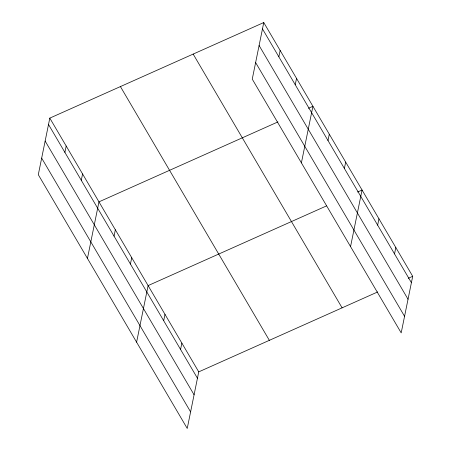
<?xml version="1.0" encoding="UTF-8"?>
<svg xmlns="http://www.w3.org/2000/svg" width="451" height="451" viewBox="0 0 451 451"><rect width="100%" height="100%" fill="white"/><g stroke="black" fill="none" stroke-linecap="round" stroke-linejoin="round"><path stroke-width="0.68" d="M49.807 118.117L38.296 174.695L187.233 428.45L198.744 371.872L49.807 118.117L263.767 22.55L412.704 276.305L401.193 332.883L252.256 79.128L263.767 22.55M64.899 152.393L66.19 146.028M81.281 180.31L82.578 173.939M87.449 258.434L98.961 201.856L277.929 121.917M114.047 236.132L115.343 229.768M130.429 264.044L131.726 257.679M136.597 342.174L148.108 285.596L326.445 205.938M163.69 320.717L164.987 314.353M180.569 349.474L181.866 343.11M278.853 56.826L280.15 50.461M295.236 84.743L296.532 78.378M301.403 162.867L312.915 106.289L308.461 108.279M328.001 140.565L329.298 134.201M344.384 168.482L345.68 162.112M350.551 246.607L362.063 190.029L357.609 192.013M377.65 225.15L378.941 218.786M394.529 253.913L395.82 247.543M198.744 371.872L377.718 291.932M408.251 278.29L412.704 276.305M262.471 28.915L411.408 282.67M259.099 45.489L408.037 299.238M255.627 62.559L404.564 316.314M193.163 54.086L342.095 307.841M120.417 86.581L269.348 340.33M48.516 124.482L197.448 378.237M45.145 141.05L194.077 394.805M41.667 158.126L190.604 411.881"/></g></svg>
